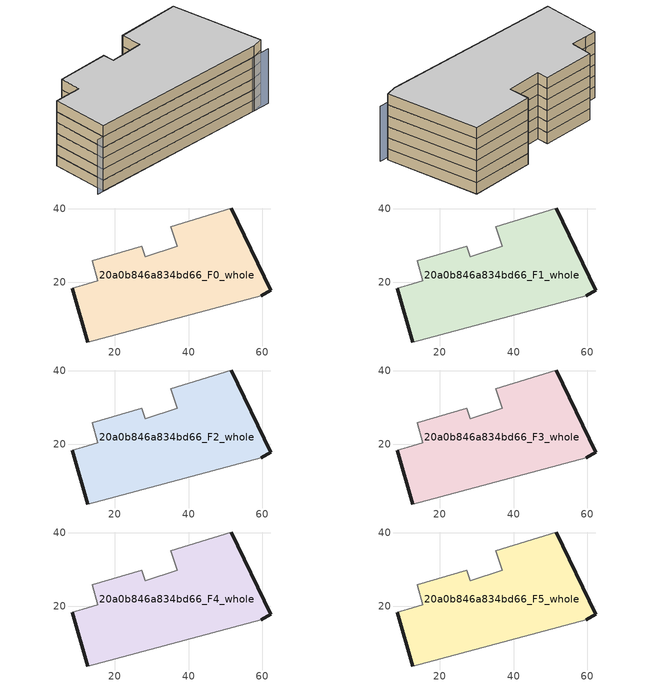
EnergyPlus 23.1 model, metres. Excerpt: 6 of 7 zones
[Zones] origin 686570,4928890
20a0b846a834bd66_F0_whole
 floor ground (EU_floor_Construction): 59.68,16.39 62.31,17.86 51.59,40.16 35.23,35.04 36.96,29.84 28.26,26.99 27.33,29.83 13.95,25.82 15.39,20.39 11.31,19.27 8.46,18.38 12.65,3.85 z0
 wall outside (EU_wall_Construction): 51.59,40.16 62.31,17.86 59.68,16.39 / 12.65,3.85 8.46,18.38 z0:3
 wall adiabatic (EU_wall_Construction): 59.68,16.39 12.65,3.85 / 8.46,18.38 11.31,19.27 15.39,20.39 13.95,25.82 27.33,29.83 28.26,26.99 36.96,29.84 35.23,35.04 51.59,40.16 z0:3
20a0b846a834bd66_F1_whole
 floor to 20a0b846a834bd66_F0_whole (EU_floor_Construction): 59.68,16.39 62.31,17.86 51.59,40.16 35.23,35.04 36.96,29.84 28.26,26.99 27.33,29.83 13.95,25.82 15.39,20.39 11.31,19.27 8.46,18.38 12.65,3.85 z3
 wall outside (EU_wall_Construction): 51.59,40.16 62.31,17.86 59.68,16.39 / 12.65,3.85 8.46,18.38 z3:6
 wall adiabatic (EU_wall_Construction): 59.68,16.39 12.65,3.85 / 8.46,18.38 11.31,19.27 15.39,20.39 13.95,25.82 27.33,29.83 28.26,26.99 36.96,29.84 35.23,35.04 51.59,40.16 z3:6
20a0b846a834bd66_F2_whole
 floor to 20a0b846a834bd66_F1_whole (EU_floor_Construction): 59.68,16.39 62.31,17.86 51.59,40.16 35.23,35.04 36.96,29.84 28.26,26.99 27.33,29.83 13.95,25.82 15.39,20.39 11.31,19.27 8.46,18.38 12.65,3.85 z6
 wall outside (EU_wall_Construction): 51.59,40.16 62.31,17.86 59.68,16.39 / 12.65,3.85 8.46,18.38 z6:9
 wall adiabatic (EU_wall_Construction): 59.68,16.39 12.65,3.85 / 8.46,18.38 11.31,19.27 15.39,20.39 13.95,25.82 27.33,29.83 28.26,26.99 36.96,29.84 35.23,35.04 51.59,40.16 z6:9
20a0b846a834bd66_F3_whole
 floor to 20a0b846a834bd66_F2_whole (EU_floor_Construction): 59.68,16.39 62.31,17.86 51.59,40.16 35.23,35.04 36.96,29.84 28.26,26.99 27.33,29.83 13.95,25.82 15.39,20.39 11.31,19.27 8.46,18.38 12.65,3.85 z9
 wall outside (EU_wall_Construction): 51.59,40.16 62.31,17.86 59.68,16.39 / 12.65,3.85 8.46,18.38 z9:12
 wall adiabatic (EU_wall_Construction): 59.68,16.39 12.65,3.85 / 8.46,18.38 11.31,19.27 15.39,20.39 13.95,25.82 27.33,29.83 28.26,26.99 36.96,29.84 35.23,35.04 51.59,40.16 z9:12
20a0b846a834bd66_F4_whole
 floor to 20a0b846a834bd66_F3_whole (EU_floor_Construction): 59.68,16.39 62.31,17.86 51.59,40.16 35.23,35.04 36.96,29.84 28.26,26.99 27.33,29.83 13.95,25.82 15.39,20.39 11.31,19.27 8.46,18.38 12.65,3.85 z12
 wall outside (EU_wall_Construction): 51.59,40.16 62.31,17.86 59.68,16.39 / 12.65,3.85 8.46,18.38 z12:15
 wall adiabatic (EU_wall_Construction): 59.68,16.39 12.65,3.85 / 8.46,18.38 11.31,19.27 15.39,20.39 13.95,25.82 27.33,29.83 28.26,26.99 36.96,29.84 35.23,35.04 51.59,40.16 z12:15
20a0b846a834bd66_F5_whole
 floor to 20a0b846a834bd66_F4_whole (EU_floor_Construction): 59.68,16.39 62.31,17.86 51.59,40.16 35.23,35.04 36.96,29.84 28.26,26.99 27.33,29.83 13.95,25.82 15.39,20.39 11.31,19.27 8.46,18.38 12.65,3.85 z15
 wall outside (EU_wall_Construction): 51.59,40.16 62.31,17.86 59.68,16.39 / 12.65,3.85 8.46,18.38 z15:18
 wall adiabatic (EU_wall_Construction): 59.68,16.39 12.65,3.85 / 8.46,18.38 11.31,19.27 15.39,20.39 13.95,25.82 27.33,29.83 28.26,26.99 36.96,29.84 35.23,35.04 51.59,40.16 z15:18
 ceiling to 20a0b846a834bd66_F6_whole (EU_floor_Construction): 51.59,40.16 62.31,17.86 59.68,16.39 12.65,3.85 8.46,18.38 11.31,19.27 15.39,20.39 13.95,25.82 27.33,29.83 28.26,26.99 36.96,29.84 35.23,35.04 z18
shading: 10.87,3.38 64.12,17.57 z0:15
[Building]
EU S2 Campaign: North Axis=0; Terrain=City; Solar Distribution=FullExterior
[Site:Location]
Bologna: Latitude=44.5; Longitude=11.25; Time Zone=1; Elevation=37
[SizingPeriod:WeatherFileDays]
AnnualSizingPeriod: Begin Month=1; Begin Day of Month=1; End Month=12; End Day of Month=31; Day of Week for Start Day=Monday; Use Weather File Daylight Saving Period=No; Use Weather File Rain and Snow Indicators=No
[MATERIAL]
EU_InternalMass_Material: Roughness=MediumRough; Thickness=0.1; Conductivity=1; Density=1800; Specific Heat=900; Thermal Absorptance=0.9; Solar Absorptance=0.7; Visible Absorptance=0.7
[MATERIAL:NOMASS] Roughness=MediumRough; Thermal Absorptance=0.9; Solar Absorptance=0.7; Visible Absorptance=0.7
Name | Thermal Resistance
EU_wall_NoMass | 0.905828
EU_floor_NoMass | 0.67114
[CONSTRUCTION]
EU_wall_Construction: EU_wall_NoMass
EU_floor_Construction: EU_floor_NoMass
EU_InternalMass_Construction: EU_InternalMass_Material
[ZONE] Type=1; Multiplier=1; Ceiling Height=autocalculate; Volume=3148.91; Floor Area=autocalculate; Part of Total Floor Area=Yes
20a0b846a834bd66_F0_whole; 20a0b846a834bd66_F1_whole; 20a0b846a834bd66_F2_whole; 20a0b846a834bd66_F3_whole; 20a0b846a834bd66_F4_whole; 20a0b846a834bd66_F5_whole
[INTERNALMASS] Construction=EU_InternalMass_Construction; Surface Area=923.832
Name | Zone or ZoneList
20a0b846a834bd66_F0_whole_EU_InternalMass | 20a0b846a834bd66_F0_whole
20a0b846a834bd66_F1_whole_EU_InternalMass | 20a0b846a834bd66_F1_whole
20a0b846a834bd66_F2_whole_EU_InternalMass | 20a0b846a834bd66_F2_whole
20a0b846a834bd66_F3_whole_EU_InternalMass | 20a0b846a834bd66_F3_whole
20a0b846a834bd66_F4_whole_EU_InternalMass | 20a0b846a834bd66_F4_whole
20a0b846a834bd66_F5_whole_EU_InternalMass | 20a0b846a834bd66_F5_whole
[OTHEREQUIPMENT] Fuel Type=Electricity; Design Level Calculation Method=Watts/Area; Power per Zone Floor Area=1; Fraction Latent=0; Fraction Radiant=0; Fraction Lost=0; Carbon Dioxide Generation Rate=0; EndUse Subcategory=EU_Step8_InternalGains
Name | Zone or ZoneList or Space or SpaceList | Schedule
EU_Step8_InternalGain_20a0b846a834bd66_F0_whole_f000 | 20a0b846a834bd66_F0_whole | EU_Step8_GainSchedule_20a0b846a834bd66_F0_whole_f000
EU_Step8_InternalGain_20a0b846a834bd66_F1_whole_f000 | 20a0b846a834bd66_F1_whole | EU_Step8_GainSchedule_20a0b846a834bd66_F1_whole_f000
EU_Step8_InternalGain_20a0b846a834bd66_F2_whole_f000 | 20a0b846a834bd66_F2_whole | EU_Step8_GainSchedule_20a0b846a834bd66_F2_whole_f000
EU_Step8_InternalGain_20a0b846a834bd66_F3_whole_f000 | 20a0b846a834bd66_F3_whole | EU_Step8_GainSchedule_20a0b846a834bd66_F3_whole_f000
EU_Step8_InternalGain_20a0b846a834bd66_F4_whole_f000 | 20a0b846a834bd66_F4_whole | EU_Step8_GainSchedule_20a0b846a834bd66_F4_whole_f000
EU_Step8_InternalGain_20a0b846a834bd66_F5_whole_f000 | 20a0b846a834bd66_F5_whole | EU_Step8_GainSchedule_20a0b846a834bd66_F5_whole_f000
[ZONEVENTILATION:DESIGNFLOWRATE] Schedule=EU_AlwaysOn; Design Flow Rate Calculation Method=AirChanges/Hour; Air Changes per Hour=0.73129; Ventilation Type=Natural; Fan Pressure Rise=0; Fan Total Efficiency=1; Constant Term Coefficient=1; Temperature Term Coefficient=0; Velocity Term Coefficient=0; Velocity Squared Term Coefficient=0; Minimum Indoor Temperature=-100; Maximum Indoor Temperature=100; Delta Temperature=-100; Minimum Outdoor Temperature=-100; Maximum Outdoor Temperature=100; Maximum Wind Speed=40
Name | Zone or ZoneList or Space or SpaceList
EU_ConstantAir_20a0b846a834bd66_F0_whole | 20a0b846a834bd66_F0_whole
EU_ConstantAir_20a0b846a834bd66_F1_whole | 20a0b846a834bd66_F1_whole
EU_ConstantAir_20a0b846a834bd66_F2_whole | 20a0b846a834bd66_F2_whole
EU_ConstantAir_20a0b846a834bd66_F3_whole | 20a0b846a834bd66_F3_whole
EU_ConstantAir_20a0b846a834bd66_F4_whole | 20a0b846a834bd66_F4_whole
EU_ConstantAir_20a0b846a834bd66_F5_whole | 20a0b846a834bd66_F5_whole
[HVACTEMPLATE:THERMOSTAT] Constant Heating Setpoint=20; Constant Cooling Setpoint=50
EU_HeatOnly_20a0b846a834bd66_F0_whole; EU_HeatOnly_20a0b846a834bd66_F1_whole; EU_HeatOnly_20a0b846a834bd66_F2_whole; EU_HeatOnly_20a0b846a834bd66_F3_whole; EU_HeatOnly_20a0b846a834bd66_F4_whole; EU_HeatOnly_20a0b846a834bd66_F5_whole; EU_HeatOnly_20a0b846a834bd66_F6_whole
[HVACTEMPLATE:ZONE:IDEALLOADSAIRSYSTEM] System Availability Schedule=EU_AlwaysOn; Maximum Heating Supply Air Temperature=50; Minimum Cooling Supply Air Temperature=13; Maximum Heating Supply Air Humidity Ratio=0.0156; Minimum Cooling Supply Air Humidity Ratio=0.0077; Heating Limit=NoLimit; Cooling Limit=NoLimit; Heating Availability Schedule=EU_AlwaysOn; Cooling Availability Schedule=EU_CoolingOff; Dehumidification Control Type=ConstantSensibleHeatRatio; Cooling Sensible Heat Ratio=0.7; Dehumidification Setpoint=60; Humidification Control Type=None; Humidification Setpoint=30; Outdoor Air Method=None; Outdoor Air Flow Rate per Person=0.00944; Outdoor Air Flow Rate per Zone Floor Area=0; Outdoor Air Flow Rate per Zone=0; Demand Controlled Ventilation Type=None; Outdoor Air Economizer Type=NoEconomizer; Heat Recovery Type=None; Sensible Heat Recovery Effectiveness=0.7; Latent Heat Recovery Effectiveness=0.65
Name | Template Thermostat
20a0b846a834bd66_F0_whole | EU_HeatOnly_20a0b846a834bd66_F0_whole
20a0b846a834bd66_F1_whole | EU_HeatOnly_20a0b846a834bd66_F1_whole
20a0b846a834bd66_F2_whole | EU_HeatOnly_20a0b846a834bd66_F2_whole
20a0b846a834bd66_F3_whole | EU_HeatOnly_20a0b846a834bd66_F3_whole
20a0b846a834bd66_F4_whole | EU_HeatOnly_20a0b846a834bd66_F4_whole
20a0b846a834bd66_F5_whole | EU_HeatOnly_20a0b846a834bd66_F5_whole
[SIZING:ZONE] Zone Cooling Design Supply Air Temperature Input Method=SupplyAirTemperature; Zone Cooling Design Supply Air Temperature=13; Zone Heating Design Supply Air Temperature Input Method=SupplyAirTemperature; Zone Heating Design Supply Air Temperature=50; Zone Cooling Design Supply Air Humidity Ratio=0.008; Zone Heating Design Supply Air Humidity Ratio=0.008; Cooling Design Air Flow Method=DesignDay; Cooling Design Air Flow Rate=0; Cooling Minimum Air Flow per Zone Floor Area=0.000762; Cooling Minimum Air Flow=0; Cooling Minimum Air Flow Fraction=0.2; Heating Design Air Flow Method=DesignDay; Heating Design Air Flow Rate=0; Heating Maximum Air Flow per Zone Floor Area=0.002032; Heating Maximum Air Flow=0.141576; Heating Maximum Air Flow Fraction=0.3; Account for Dedicated Outdoor Air System=No; Dedicated Outdoor Air System Control Strategy=NeutralSupplyAir; Dedicated Outdoor Air Low Setpoint Temperature for Design=autosize; Dedicated Outdoor Air High Setpoint Temperature for Design=autosize; Zone Load Sizing Method=Sensible Load Only No Latent Load; Zone Latent Cooling Design Supply Air Humidity Ratio Input Method=HumidityRatioDifference; Zone Cooling Design Supply Air Humidity Ratio Difference=0.005; Zone Latent Heating Design Supply Air Humidity Ratio Input Method=HumidityRatioDifference; Zone Humidification Design Supply Air Humidity Ratio Difference=0.005
20a0b846a834bd66_F0_whole; 20a0b846a834bd66_F1_whole; 20a0b846a834bd66_F2_whole; 20a0b846a834bd66_F3_whole; 20a0b846a834bd66_F4_whole; 20a0b846a834bd66_F5_whole
[SCHEDULE:CONSTANT]
Name | Hourly Value
EU_AlwaysOn | 1
EU_CoolingOff | 0
[SCHEDULE:FILE] Column Number=1; Rows to Skip at Top=0; Number of Hours of Data=8760; Column Separator=Comma; Interpolate to Timestep=No; Minutes per Item=60; Adjust Schedule for Daylight Savings=Yes
Name | File
EU_Step8_GainSchedule_20a0b846a834bd66_F0_whole_f000 | ../../schedules/20a0b846a834bd66/20a0b846a834bd66_F0_whole_f000_gain.csv
EU_Step8_GainSchedule_20a0b846a834bd66_F1_whole_f000 | ../../schedules/20a0b846a834bd66/20a0b846a834bd66_F1_whole_f000_gain.csv
EU_Step8_GainSchedule_20a0b846a834bd66_F2_whole_f000 | ../../schedules/20a0b846a834bd66/20a0b846a834bd66_F2_whole_f000_gain.csv
EU_Step8_GainSchedule_20a0b846a834bd66_F3_whole_f000 | ../../schedules/20a0b846a834bd66/20a0b846a834bd66_F3_whole_f000_gain.csv
EU_Step8_GainSchedule_20a0b846a834bd66_F4_whole_f000 | ../../schedules/20a0b846a834bd66/20a0b846a834bd66_F4_whole_f000_gain.csv
EU_Step8_GainSchedule_20a0b846a834bd66_F5_whole_f000 | ../../schedules/20a0b846a834bd66/20a0b846a834bd66_F5_whole_f000_gain.csv
